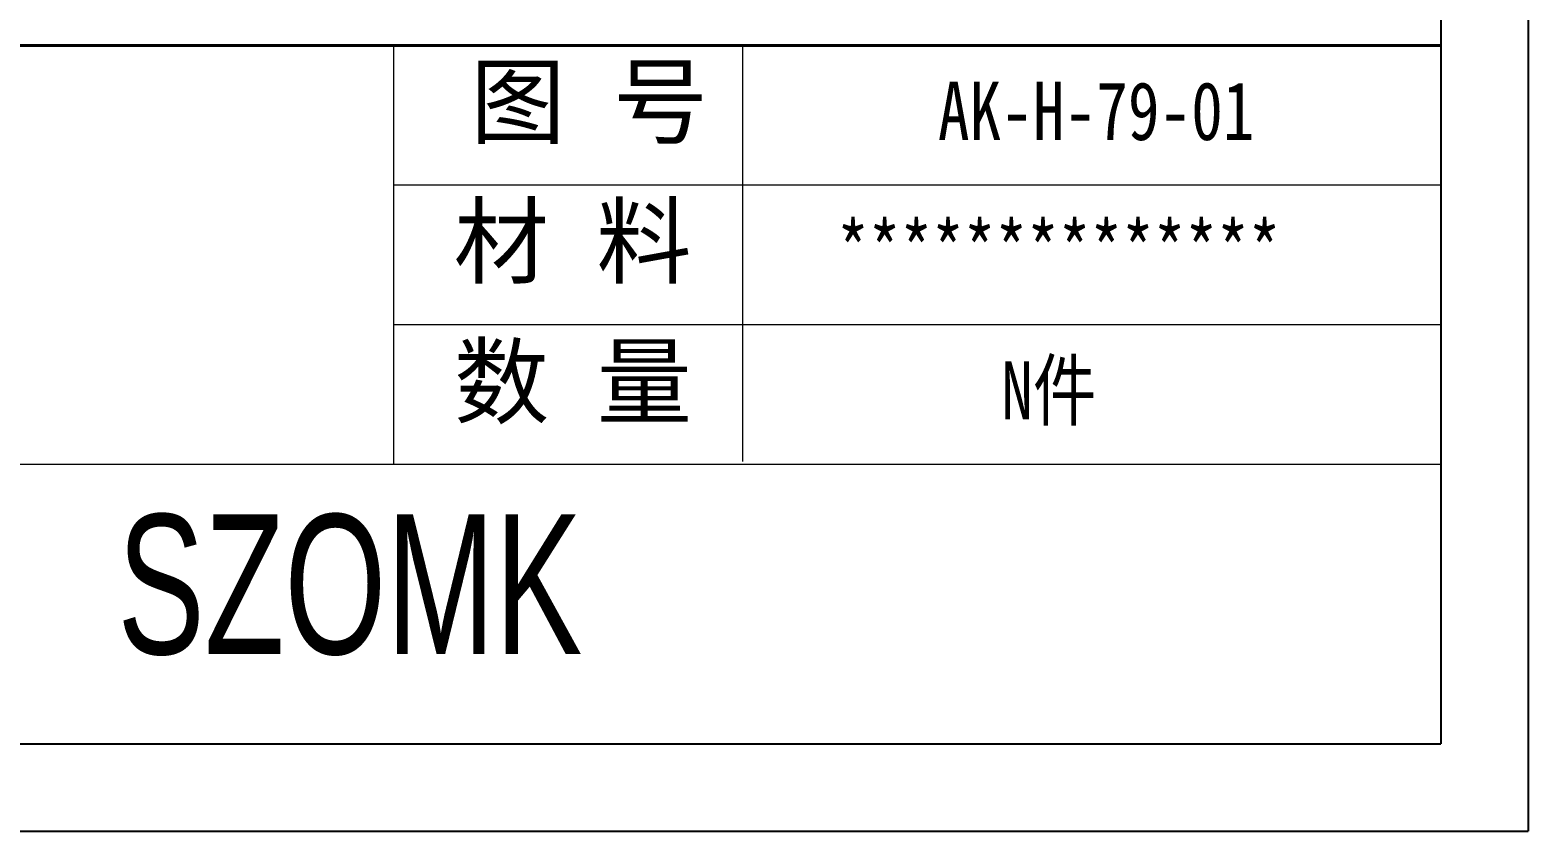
# Model space of a CAD drawing. Header units: inches. Extents: x 1153 to 4131, y 573 to 1071.
# Drawn here: x 2329.7 to 2493.3, y 573 to 660.5 of the extents above; entities that cross this region are included whole.
import ezdxf

# ---------------------------------------------------------------- set-up
doc = ezdxf.new("R2010")
doc.units = ezdxf.units.IN
doc.layers.add('文字', color=81, linetype='Continuous')
doc.layers.add('粗实线', color=7, linetype='Continuous', lineweight=30)
doc.layers.add('细实线', color=3, linetype='Continuous', lineweight=9)
doc.styles.get("Standard").update_dxf_attribs({"font": 'txt', "bigfont": 'gbcbig.shx'})
doc.styles.add('宋体', font='', dxfattribs={"width": 0.8, "height": 3.5})
doc.styles.add('长仿宋', font='', dxfattribs={"width": 0.7, "height": 4})
doc.styles.get('宋体').set_extended_font_data('SimSun')
doc.styles.get('长仿宋').set_extended_font_data('SimSun')

msp = doc.modelspace()

# ---------------------------------------------------------------- linework, layer by layer
for p, q in [((2493.348, 973.438), (2493.348, 572.957)), ((2483.813, 963.903), (2483.813, 582.492)), ((1941.609, 582.492), (2483.813, 582.492)), ((1926.953, 572.957), (2493.348, 572.957))]:
    msp.add_line(p, q)
at = {"layer": '粗实线', "color": 7, "lineweight": 40}
msp.add_line((2483.813, 658.774), (2254.966, 658.774), dxfattribs=at)
at = {"layer": '细实线', "color": 7}
for p, q in [((2369.389, 658.774), (2369.389, 613.005)), ((2407.531, 658.774), (2407.531, 613.326)), ((2483.813, 643.518), (2369.389, 643.518)), ((2483.813, 628.261), (2369.389, 628.261)), ((2483.813, 613.005), (2140.543, 613.005))]:
    msp.add_line(p, q, dxfattribs=at)

# ---------------------------------------------------------------- texts
at = {"layer": '文字', "color": 0, "char_height": 5.72116, "width": 66.14309, "attachment_point": 1, "style": '宋体'}
for s, insert in [('{\\H1.111x;AK-H-79-01}', (2428.877, 654.789)), ('{\\H1.111x;**************}', (2417.872, 639.533)), ('{\\H1.111x;N件}', (2435.797, 624.276))]:
    msp.add_mtext(s, dxfattribs=dict(at, insert=insert))
at = {"layer": '粗实线', "insert": (2339.248, 607.542), "char_height": 15.25644, "width": 171.08586, "attachment_point": 1, "style": '长仿宋'}
msp.add_mtext('{\\fSTXinwei|b0|i0|c134|p2;SZOMK}', dxfattribs=at)
at = {"layer": '细实线', "color": 7, "char_height": 7.62822, "attachment_point": 1}
for s, insert, width in [('{\\fSimSun|b0|i0|c134|p54;图 号}', (2377.778, 656.458), 38.1411), ('{\\fSimSun|b0|i0|c134|p54;材 料   }', (2375.969, 641.202), 38.1411), ('{\\fSimSun|b0|i0|c134|p54;数 量}', (2376.006, 625.87), 34.46526)]:
    msp.add_mtext(s, dxfattribs=dict(at, insert=insert, width=width))

doc.saveas('drawing.dxf')
